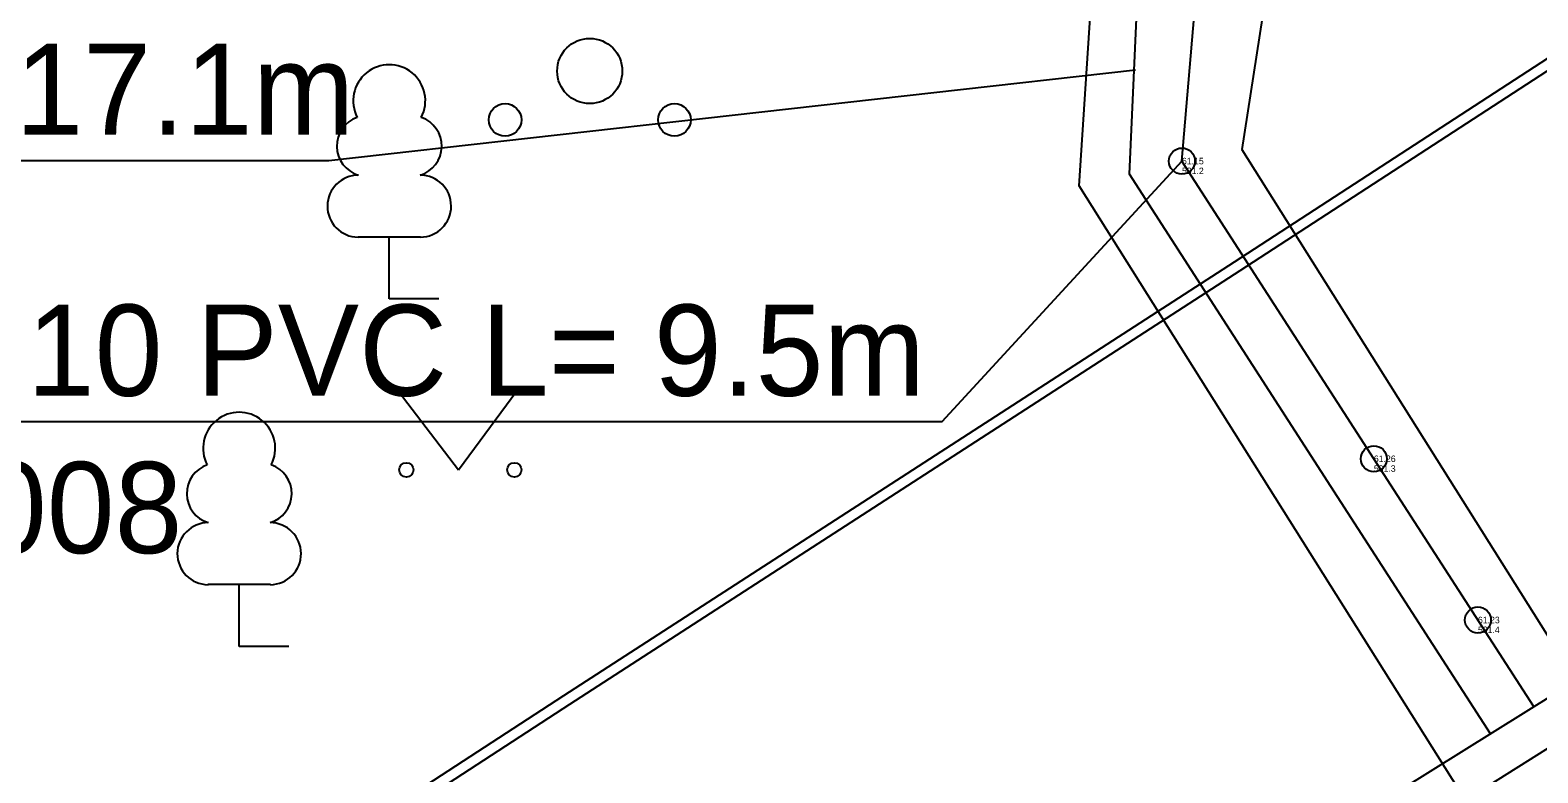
# Model space of a CAD drawing. Extents: x 635084 to 635541, y 6468745 to 6469331.
# Drawn here: x 635359.5 to 635371.07, y 6468822.05 to 6468827.74 of the extents above; entities that cross this region are included whole.
import ezdxf

# ---------------------------------------------------------------- set-up
doc = ezdxf.new("R2010")
doc.units = 0
for name, color, linetype in [('ABIJOONIS_KANAL', 7, 'Continuous'), ('ABIJOONIS_VESI', 7, 'Continuous'), ('HALJASTUS', 7, 'Continuous'), ('HOONE', 7, 'Continuous'), ('KTRASS', 7, 'Continuous'), ('MOOTKORG-EH2000', 7, 'Continuous'), ('MOOTMPUNKT', 7, 'Continuous'), ('MOOTNR', 7, 'Continuous'), ('MOOTPIIR', 7, 'Continuous'), ('PUU', 7, 'Continuous'), ('TEE', 7, 'Continuous'), ('VTRASS', 7, 'Continuous')]:
    doc.layers.add(name, color=color, linetype=linetype)

msp = doc.modelspace()

# ---------------------------------------------------------------- linework, layer by layer
at = {"layer": 'ABIJOONIS_KANAL'}
msp.add_lwpolyline([(635368.34, 6468826.74), (635366.496, 6468824.739), (635357.496, 6468824.739)], dxfattribs=at)
at = {"layer": 'ABIJOONIS_VESI'}
msp.add_lwpolyline([(635367.984, 6468827.437), (635361.791, 6468826.742), (635353.791, 6468826.742)], dxfattribs=at)
at = {"layer": 'HALJASTUS'}
for p, q in [((635362.324, 6468824.977), (635362.787, 6468824.371)), ((635362.787, 6468824.371), (635363.233, 6468824.977))]:
    msp.add_line(p, q, dxfattribs=at)
for centre in [(635362.386, 6468824.371), (635363.215, 6468824.371)]:
    msp.add_circle(centre, 0.055, dxfattribs=at)
at = {"layer": 'HOONE'}
msp.add_lwpolyline([(635375.352, 6468825.259), (635380.716, 6468816.509), (635378.506, 6468815.09), (635380.154, 6468812.528), (635376.948, 6468810.53), (635375.339, 6468813.14), (635373.377, 6468811.931), (635367.889, 6468820.589), (635375.246, 6468825.174)], dxfattribs=at)
at = {"layer": 'KTRASS'}
msp.add_lwpolyline([(635371.038, 6468822.559), (635369.813, 6468824.456), (635368.34, 6468826.74), (635368.722, 6468831.233)], dxfattribs=at)
at = {"layer": 'MOOTMPUNKT'}
for centre in [(635368.34, 6468826.74), (635369.813, 6468824.456), (635370.612, 6468823.219)]:
    msp.add_circle(centre, 0.1, dxfattribs=at)
at = {"layer": 'MOOTPIIR'}
msp.add_lwpolyline([(635374.879, 6468833.943), (635375.474, 6468832.753), (635369.452, 6468831.034), (635368.8, 6468826.83), (635371.538, 6468822.479), (635370.517, 6468821.836), (635367.552, 6468826.549), (635367.912, 6468832.069)], close=True, dxfattribs=at)
at = {"layer": 'PUU'}
for p, q in [((635362.495, 6468826.157), (635362.015, 6468826.157)), ((635362.255, 6468825.682), (635362.255, 6468826.157)), ((635362.635, 6468825.682), (635362.255, 6468825.682)), ((635361.343, 6468823.491), (635360.863, 6468823.491)), ((635361.103, 6468823.016), (635361.103, 6468823.491)), ((635361.483, 6468823.016), (635361.103, 6468823.016))]:
    msp.add_line(p, q, dxfattribs=at)
for centre, radius in [((635363.794, 6468827.431), 0.25), ((635363.144, 6468827.056), 0.125), ((635364.444, 6468827.056), 0.125)]:
    msp.add_circle(centre, radius, dxfattribs=at)
for centre, radius, start, end in [((635362.255, 6468827.202), 0.277, 332.5799, 207.4201), ((635362.085, 6468826.855), 0.233, 109.0217, 253.1415), ((635362.425, 6468826.855), 0.233, 286.8508, 70.9859), ((635362.018, 6468826.394), 0.238, 90.0016, 269.3953), ((635362.492, 6468826.394), 0.238, 270.6047, 89.9984), ((635361.103, 6468824.536), 0.277, 332.5799, 207.4201), ((635360.933, 6468824.189), 0.233, 109.0217, 253.1415), ((635361.273, 6468824.189), 0.233, 286.8508, 70.9859), ((635360.866, 6468823.728), 0.238, 90.0016, 269.3953), ((635361.34, 6468823.728), 0.238, 270.6047, 89.9984)]:
    msp.add_arc(centre, radius, start, end, dxfattribs=at)
at = {"layer": 'TEE'}
for points in [[(635359.671, 6468820.085), (635363.596, 6468822.641), (635368.743, 6468825.968), (635372.889, 6468828.662), (635377.259, 6468831.493), (635379.163, 6468832.731), (635381.571, 6468829.046), (635379.644, 6468827.823), (635376.005, 6468825.528), (635378.892, 6468820.959)], [(635359.687, 6468820), (635363.64, 6468822.574), (635368.787, 6468825.901), (635372.933, 6468828.595), (635377.303, 6468831.426), (635379.14, 6468832.62), (635381.46, 6468829.07), (635379.601, 6468827.891), (635375.895, 6468825.553), (635378.824, 6468820.916)]]:
    msp.add_lwpolyline(points, dxfattribs=at)
at = {"layer": 'VTRASS'}
msp.add_lwpolyline([(635370.709, 6468822.346), (635369.483, 6468824.243), (635367.938, 6468826.64), (635368.165, 6468831.702), (635374.884, 6468833.572)], dxfattribs=at)

# ---------------------------------------------------------------- texts
at = {"layer": 'ABIJOONIS_KANAL'}
for s, p in [('De 110 PVC L= 9.5m', (635357.496, 6468824.939)), ('i=0.008', (635357.57, 6468823.732))]:
    msp.add_text(s, height=0.7, dxfattribs=at).set_placement(p)
at = {"layer": 'ABIJOONIS_VESI'}
msp.add_text('De 32 PE L= 17.1m', height=0.7, dxfattribs=at).set_placement((635353.791, 6468826.942))
at = {"layer": 'MOOTKORG-EH2000'}
for s, p in [('61.15', (635368.34, 6468826.715)), ('61.26', (635369.813, 6468824.431)), ('61.23', (635370.612, 6468823.194))]:
    msp.add_text(s, height=0.05, dxfattribs=at).set_placement(p)
at = {"layer": 'MOOTNR'}
for s, p in [('501.2', (635368.34, 6468826.64)), ('501.3', (635369.813, 6468824.356)), ('501.4', (635370.612, 6468823.119))]:
    msp.add_text(s, height=0.05, dxfattribs=at).set_placement(p)

doc.saveas('drawing.dxf')
